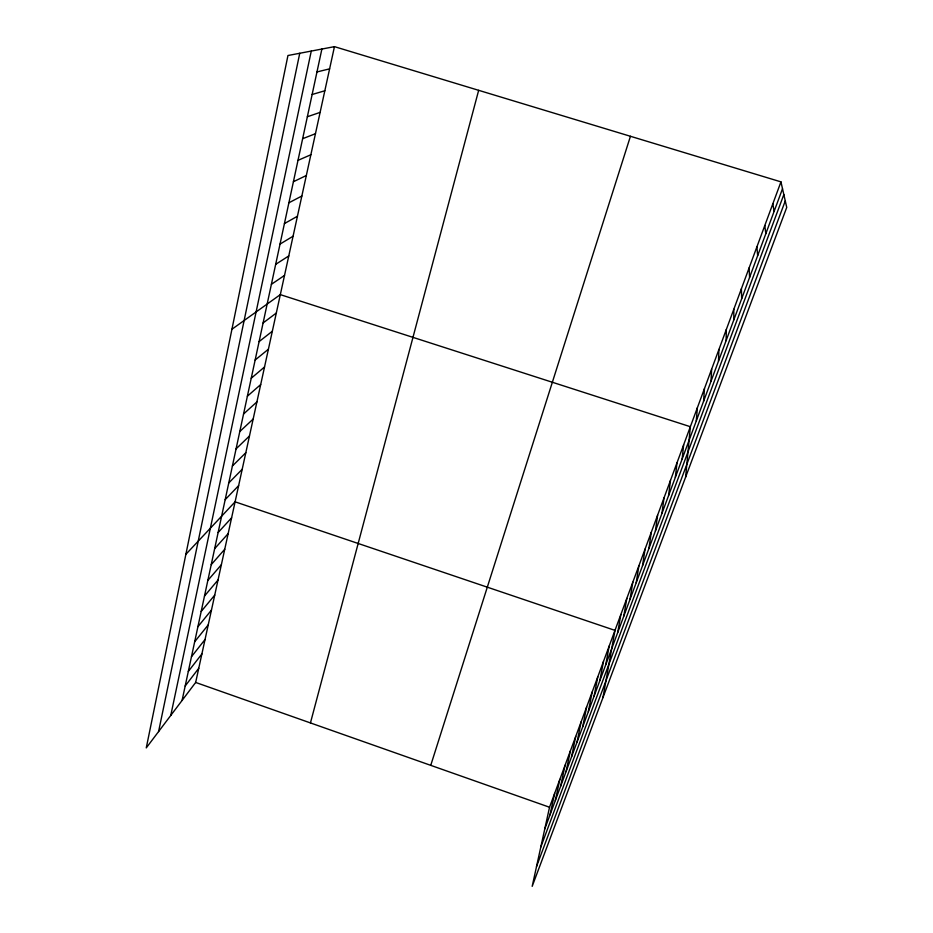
<?xml version="1.0" encoding="UTF-8"?>
<svg xmlns="http://www.w3.org/2000/svg" width="933" height="933" viewBox="0 0 933 933"><rect width="100%" height="100%" fill="white"/><g stroke="black" fill="none" stroke-linecap="round" stroke-linejoin="round"><path stroke-width="1.4" d="M726.119 340.627L726.317 329.501M718.503 361.129L718.935 349.455M710.993 381.34L711.646 369.153M703.587 401.295L704.45 388.594M696.275 420.97L697.359 407.779M685.627 477.09L690.35 426.708L280.32 294.63L231.92 329.256M682.163 458.978L683.632 444.854M675.34 477.334L677.008 462.768M668.611 495.458L670.454 480.472M661.975 513.348L663.993 497.942M655.409 531.017L657.602 515.214M648.936 548.464L651.292 532.265M642.534 565.69L645.053 549.105M636.213 582.705L638.895 565.76M629.973 599.511L632.807 582.204M623.804 616.118L626.801 598.45M617.716 632.516L620.853 614.509M602.951 697.604L614.987 630.381L235.093 501.826L185.865 554.342M605.75 664.728L609.179 646.068M599.884 680.542L603.441 661.567M594.076 696.181L597.773 676.891M588.338 711.622L592.163 692.041M582.67 726.889L586.624 707.016M577.072 741.98L581.142 721.815M571.532 756.885L575.731 736.464M158.587 731.565L299.75 53.263M566.063 771.626L570.378 750.937M170.762 715.448L311.272 51.07M560.651 786.204L565.071 765.247M555.298 800.607L559.835 779.405M182.087 700.438L321.885 49.041M550.004 814.859L554.657 793.4M334.457 46.65L287.947 55.514L146.259 747.904L195.662 682.455L334.457 46.65L780.956 181.865L786.741 207.406L532.183 886.35L549.537 807.243L780.956 181.865M310.444 722.935L478.664 90.326M430.743 765.352L630.44 136.288M544.779 828.936L782.507 188.758M540.802 847.071L783.837 194.577M536.522 866.57L785.271 200.91M185.189 686.012L198.752 668.296M188.314 671.433L201.878 653.975M191.487 656.68L205.038 639.513M194.682 641.776L208.234 624.877M197.913 626.696L211.464 610.089M201.19 611.442L214.73 595.137M204.502 596.024L218.03 580.011M207.849 580.419L221.366 564.733M211.231 564.64L224.736 549.269M214.66 548.674L228.153 533.629M218.124 532.521L231.606 517.827M225.18 499.656L238.626 485.65M228.772 482.932L242.195 469.287M232.399 465.999L245.811 452.738M236.084 448.866L249.461 435.991M239.804 431.536L253.17 419.045M243.571 413.984L256.902 401.901M247.373 396.222L260.692 384.559M251.234 378.238L264.529 366.996M255.141 360.033L268.401 349.234M259.106 341.606L272.331 331.25M263.106 322.946L276.308 313.045M271.398 284.32L284.518 275.41M275.678 264.342L288.775 255.945M280.028 244.096L293.079 236.224M284.425 223.582L297.429 216.258M288.892 202.788L301.849 196.023M293.417 181.725L306.327 175.521M298 160.359L310.864 154.75M302.642 138.702L315.459 133.711M307.354 116.753L320.112 112.38M312.135 94.501L324.824 90.769M316.975 71.934L329.606 68.855M195.662 682.455L549.537 807.243M772.816 203.849L774.11 211.394M764.803 225.518L765.818 233.705M756.896 246.883L757.654 255.7M749.094 267.958L749.596 277.381M741.397 288.752L741.665 298.758M733.805 309.266L733.828 319.832"/></g></svg>
